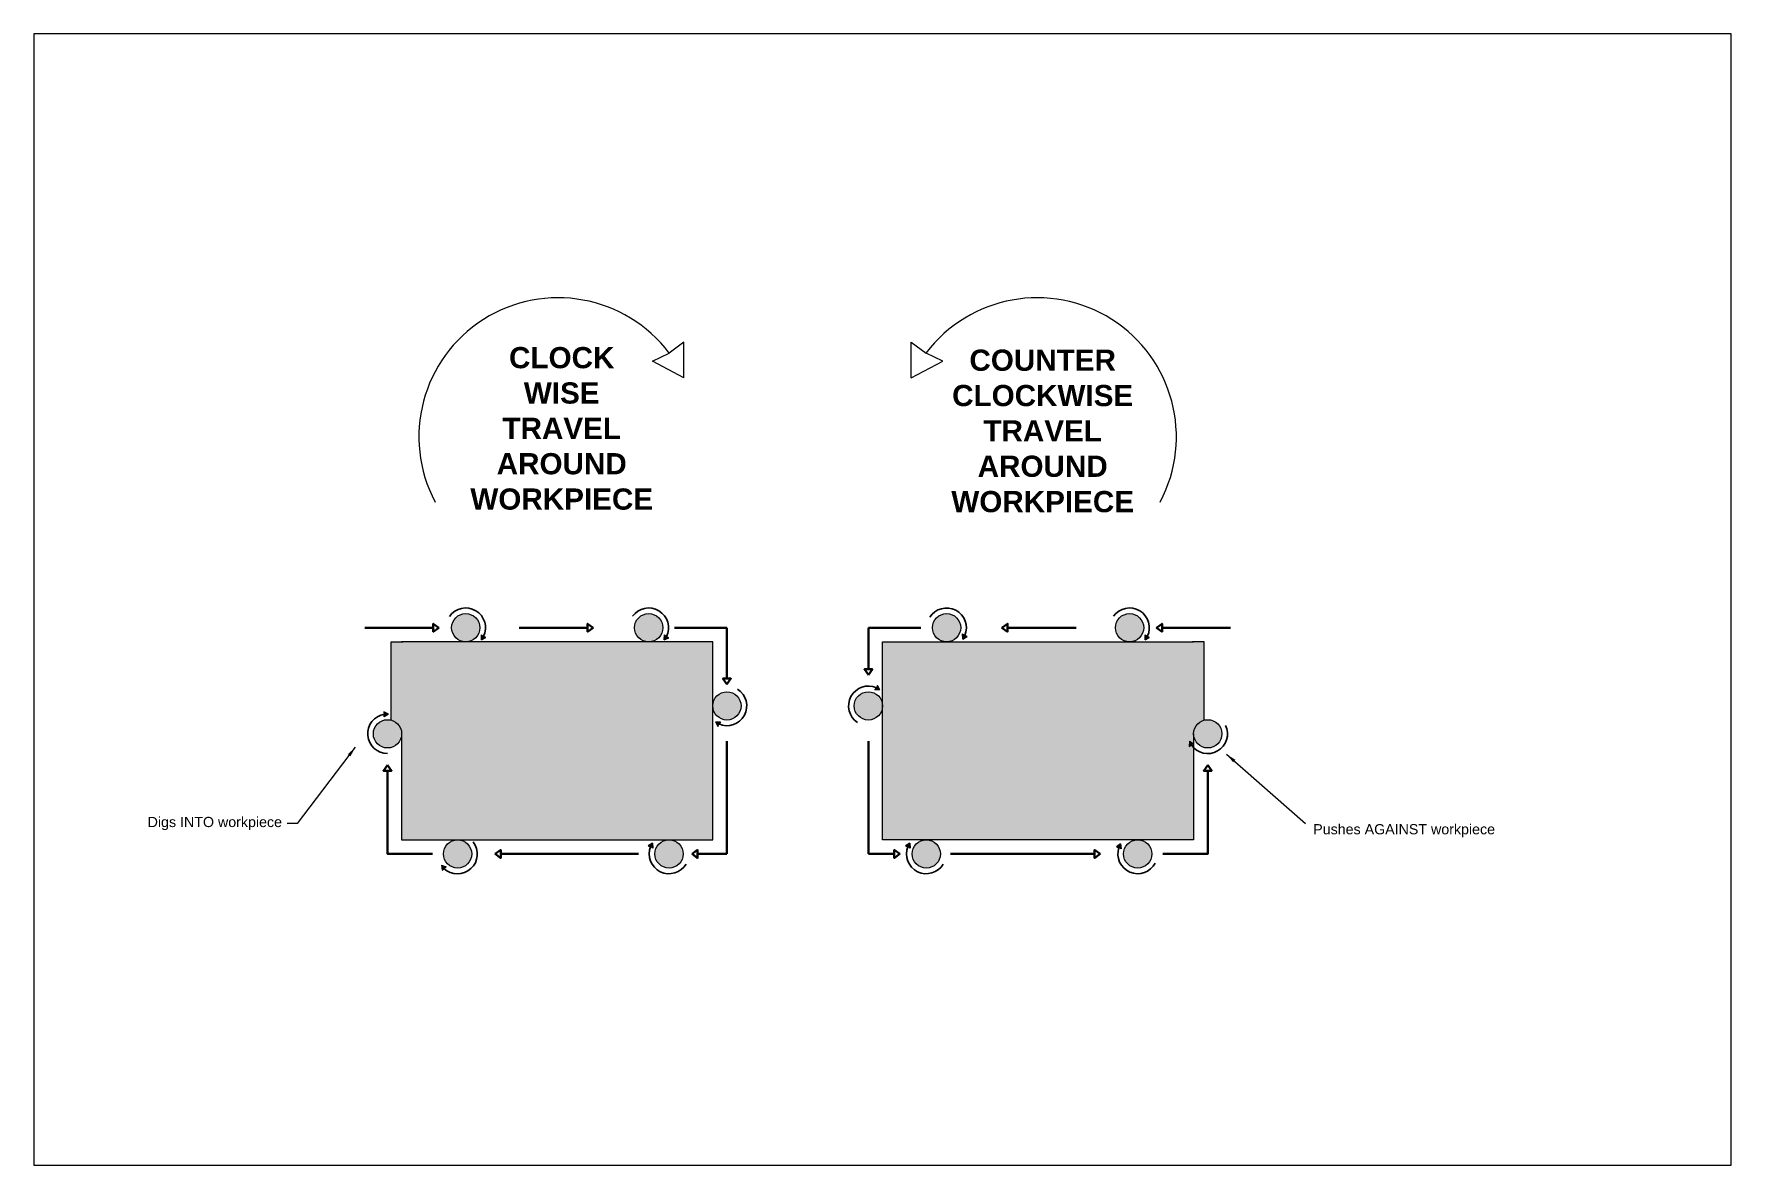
# Model space of a CAD drawing. Header units: inches. Extents: x 2.5 to 32.5, y 2.5 to 22.5.
import ezdxf

# ---------------------------------------------------------------- set-up
doc = ezdxf.new("R2010")
doc.units = ezdxf.units.IN
doc.header["$MEASUREMENT"] = 0
doc.styles.get("Standard").update_dxf_attribs({"font": 'arial.ttf'})
doc.dimstyles.get("Standard").update_dxf_attribs({"dimtxt": 0.18, "dimasz": 0.18, "dimexe": 0.18, "dimexo": 0.0625, "dimgap": 0.09, "dimtad": 0, "dimtih": 1, "dimtoh": 1, "dimdec": 4, "dimzin": 0, "dimdsep": 46, "dimtxsty": 'Standard', "dimcen": 0.09, "dimadec": 0, "dimazin": 0, "dimtfac": 1, "dimtdec": 4, "dimtofl": 0, "dimtmove": 0, "dimatfit": 3, "dimfxl": 1, "dimtolj": 1, "dimtzin": 0, "dimarcsym": 0})

# ---------------------------------------------------------------- blocks, each defined once
blk = doc.blocks.new('arrow')
h = blk.add_hatch(color=256)
h.dxf.hatch_style = 1
h.paths.add_polyline_path([(10.412, 14.526), (10.37, 14.506), (10.449, 14.464), (10.449, 14.553)])
for points in [[(10.449, 14.464), (10.37, 14.506), (10.412, 14.526)], [(10.449, 14.464), (10.449, 14.553), (10.412, 14.526)]]:
    blk.add_lwpolyline(points)
at = {"lineweight": 35}
blk.add_arc((10.133, 14.315), 0.35, 36.9426, 207.9196, dxfattribs=at)
blk = doc.blocks.new('asdfadf')
for points in [[(13.991, 16.421), (13.436, 16.714), (13.73, 16.853)], [(13.991, 16.421), (13.991, 17.049), (13.73, 16.853)], [(18.009, 16.421), (18.009, 17.049), (18.27, 16.853)], [(18.009, 16.421), (18.564, 16.714), (18.27, 16.853)]]:
    blk.add_lwpolyline(points)
at = {"color": 3, "lineweight": 50}
for points in [[(9.558, 12.001), (8.349, 12.001)], [(9.658, 12.001), (9.558, 12.072), (9.558, 12.001)], [(9.658, 12.001), (9.558, 11.929), (9.558, 12.001)], [(12.288, 12.001), (11.079, 12.001)], [(12.388, 12.001), (12.288, 12.072), (12.288, 12.001)], [(12.388, 12.001), (12.288, 11.929), (12.288, 12.001)], [(14.75, 12.001), (13.825, 12.001)], [(14.75, 11.102), (14.75, 12.001)], [(14.75, 11.003), (14.679, 11.102), (14.75, 11.102)], [(14.75, 11.003), (14.821, 11.102), (14.75, 11.102)], [(14.75, 8.001), (14.75, 9.994)], [(8.75, 9.57), (8.679, 9.471), (8.75, 9.471)], [(8.75, 9.57), (8.821, 9.471), (8.75, 9.471)], [(9.543, 8.001), (8.75, 8.001), (8.75, 9.471)], [(10.652, 8.001), (10.752, 8.072), (10.752, 8.001)], [(10.652, 8.001), (10.752, 7.929), (10.752, 8.001)], [(10.752, 8.001), (13.184, 8.001)], [(14.133, 8.001), (14.232, 8.072), (14.232, 8.001)], [(14.133, 8.001), (14.232, 7.929), (14.232, 8.001)], [(14.232, 8.001), (14.75, 8.001)]]:
    blk.add_lwpolyline(points, dxfattribs=at)
at = {"color": 30, "lineweight": 50, "true_color": 0xf26722}
for points in [[(17.25, 12.001), (18.175, 12.001)], [(17.25, 11.266), (17.25, 12.001)], [(19.612, 12.001), (19.712, 12.072), (19.712, 12.001)], [(19.612, 12.001), (19.712, 11.929), (19.712, 12.001)], [(19.712, 12.001), (20.921, 12.001)], [(22.342, 12.001), (22.442, 12.072), (22.442, 12.001)], [(22.342, 12.001), (22.442, 11.929), (22.442, 12.001)], [(22.442, 12.001), (23.651, 12.001)], [(17.25, 11.167), (17.179, 11.266), (17.25, 11.266)], [(17.25, 11.167), (17.321, 11.266), (17.25, 11.266)], [(17.25, 8.001), (17.25, 9.994)], [(22.457, 8.001), (23.25, 8.001), (23.25, 9.471)], [(23.25, 9.57), (23.179, 9.471), (23.25, 9.471)], [(23.25, 9.57), (23.321, 9.471), (23.25, 9.471)], [(17.709, 8.001), (17.25, 8.001)], [(17.808, 8.001), (17.709, 8.072), (17.709, 8.001)], [(17.808, 8.001), (17.709, 7.929), (17.709, 8.001)], [(21.248, 8.001), (18.704, 8.001)], [(21.348, 8.001), (21.248, 8.072), (21.248, 8.001)], [(21.348, 8.001), (21.248, 7.929), (21.248, 8.001)]]:
    blk.add_lwpolyline(points, dxfattribs=at)
for centre, start, end in [((11.765, 15.375), 36.9426, 207.9196), ((20.235, 15.375), 332.0804, 143.0574)]:
    blk.add_arc(centre, 2.46, start, end)
at = {"char_height": 0.375, "attachment_point": 1}
for s, insert in [('\\pxqc;{\\fArial|b1|i0|c0|p34;CLOCK\\PWISE\\PTRAVEL\\PAROUND\\PWORKPIECE}', (10.376, 16.964)), ('\\pxqc;{\\fArial|b1|i0|c0|p34;\\C52;\\c3000776;COUNTER\\C256;\\PCLOCKWISE\\PTRAVEL\\PAROUND\\PWORKPIECE}', (18.878, 16.919))]:
    blk.add_mtext_dynamic_manual_height_columns(s, width=2.90705, gutter_width=1, heights=[0], dxfattribs=dict(at, insert=insert))
at = {"color": 11, "true_color": 0xf27172, "char_height": 0.18}
for s, insert, attachment_point in [('\\A1;Digs INTO workpiece', (6.885, 8.539), 6), ('\\A1;Pushes AGAINST workpiece', (25.114, 8.411), 4)]:
    blk.add_mtext(s, dxfattribs=dict(at, insert=insert, attachment_point=attachment_point))
at = {"color": 11, "true_color": 0xf27172, "annotation_type": 0, "has_hookline": 1, "hookline_direction": 1, "text_width": 2.346}
blk.add_leader([(8.181, 9.888), (7.155, 8.539), (6.975, 8.539)], dimstyle='Standard', dxfattribs=at)
at = {"color": 11, "true_color": 0xf27172}
blk.add_leader([(23.582, 9.763), (24.98, 8.539)], dimstyle='Standard', dxfattribs=at)

msp = doc.modelspace()

# ---------------------------------------------------------------- hatches: boundary and pattern name
at = {"true_color": 0xf27172}
h = msp.add_hatch(color=11, dxfattribs=at)
h.dxf.hatch_style = 1
h.paths.add_polyline_path([(9.883, 12.001, 1), (10.383, 12.001, 1)])
h.paths.add_polyline_path([(13.617, 12.001, 1), (13.117, 12.001, 1)])
h.paths.add_polyline_path([(14.5, 10.619, 1), (15, 10.619, 1)])
h.paths.add_polyline_path([(13.976, 8.001, 1), (13.476, 8.001, 1)])
h.paths.add_polyline_path([(10.239, 8.001, 1), (9.739, 8.001, 1)])
h.paths.add_polyline_path([(9, 10.125, 1), (8.5, 10.125, 1)])
h = msp.add_hatch(color=11, dxfattribs=at)
h.dxf.hatch_style = 1
h.paths.add_polyline_path([(18.383, 12.001, 1), (18.883, 12.001, 1)])
h.paths.add_polyline_path([(21.617, 12.001, 1), (22.117, 12.001, 1)])
h.paths.add_polyline_path([(23.5, 10.125, 1), (23, 10.125, 1)])
h.paths.add_polyline_path([(22.261, 8.001, 1), (21.761, 8.001, 1)])
h.paths.add_polyline_path([(18.524, 8.001, 1), (18.024, 8.001, 1)])
h.paths.add_polyline_path([(17.5, 10.619, 1), (17, 10.619, 1)])
at = {"true_color": 0x105689}
h = msp.add_hatch(color=146, dxfattribs=at)
h.dxf.hatch_style = 1
h.paths.add_polyline_path([(14.5, 11.751), (9, 11.751), (8.812, 11.751), (8.812, 10.367, -0.341999), (9, 10.125), (9, 8.251), (14.5, 8.251)])
h.paths.add_polyline_path([(22.926, 9.992), (23, 9.948), (23, 10.125, -0.341999), (23.188, 10.367), (23.188, 11.751), (22.979, 11.751), (17.5, 11.751), (17.5, 8.251), (23, 8.251), (23, 9.88, -0.044827), (22.96, 9.929), (22.922, 9.903)])

# ---------------------------------------------------------------- linework, layer by layer
msp.add_lwpolyline([(2.5, 2.5), (32.5, 2.5), (32.5, 22.5), (2.5, 22.5)], close=True)
for points in [[(8.812, 10.367), (8.812, 11.751), (9.021, 11.751)], [(9, 10.125), (9, 8.251), (14.5, 8.251), (14.5, 11.751), (9, 11.751)], [(23, 10.125), (23, 8.251), (17.5, 8.251), (17.5, 11.751), (23, 11.751)], [(23.188, 10.367), (23.188, 11.751), (22.979, 11.751)]]:
    msp.add_lwpolyline(points)
for centre in [(10.133, 12.001), (13.367, 12.001), (18.633, 12.001), (21.867, 12.001), (14.75, 10.619), (17.25, 10.619), (8.75, 10.125), (23.25, 10.125), (9.989, 8.001), (13.726, 8.001), (18.274, 8.001), (22.011, 8.001)]:
    msp.add_circle(centre, 0.25)

# ---------------------------------------------------------------- block references
at = {"color": 11, "true_color": 0xf27172}
msp.add_blockref('asdfadf', (0, 0), dxfattribs=at)
for p, rotation in [((-7.228, 14.49), 297.1314028154487), ((-3.972, 14.637), 296.6454945828294), ((1.167, 13.595), 300.0739826052001), ((4.523, 14.601), 296.7664521878153), ((16.604, 28.059), 209.2242021832837), ((15.361, -6.818), 29.1096431926547), ((16.727, -5.494), 62.3448602014216), ((34.068, 23.93), 177.2059239665437), ((17.542, 23.829), 189.781032414774), ((31.226, 6.84), 121.4969800863069), ((35.774, 6.84), 121.4969800863069), ((39.548, 7.742), 124.4462019631583)]:
    msp.add_blockref('arrow', p, dxfattribs=dict(rotation=rotation))

# ---------------------------------------------------------------- texts
at = {"color": 11, "true_color": 0xf27172, "insert": (28.07, 8.539), "char_height": 0.18, "attachment_point": 4}
msp.add_mtext('\\A1;', dxfattribs=at)

doc.saveas('drawing.dxf')
